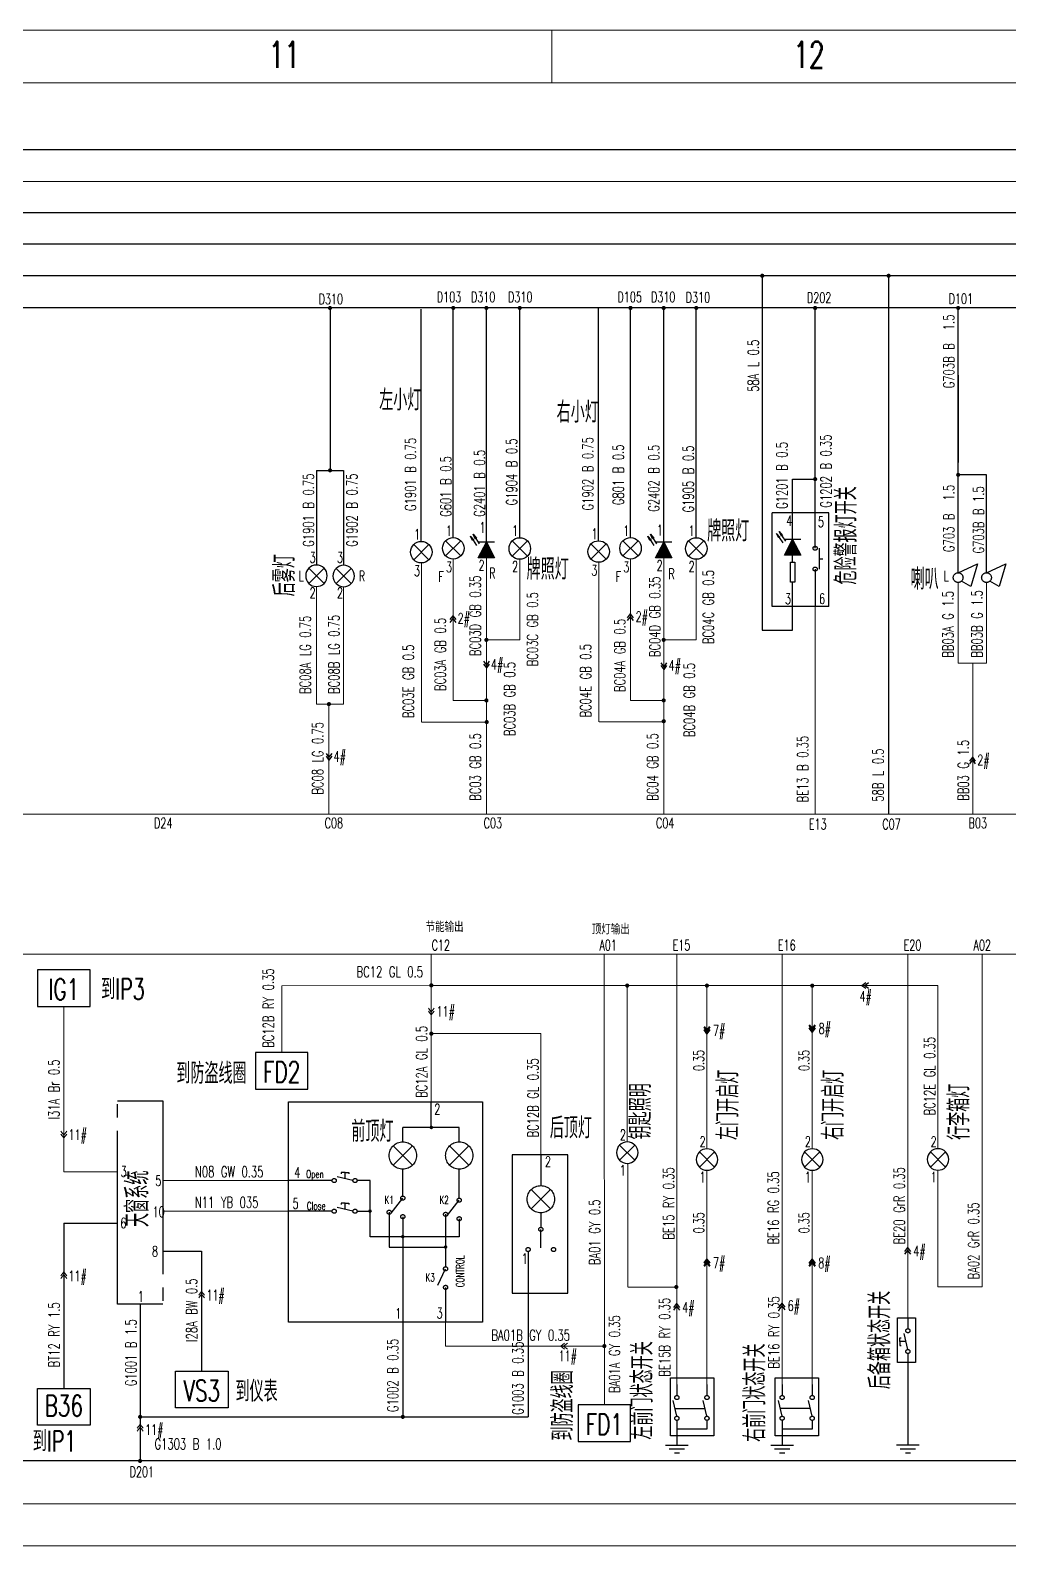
# Model space of a CAD drawing. Extents: x -5608 to -3197, y -2048 to 96.
# Drawn here: x -4602.3 to -4415.9, y -1742.8 to -1453.8 of the extents above; entities that cross this region are included whole.
import ezdxf
from ezdxf.enums import TextEntityAlignment as Align

# ---------------------------------------------------------------- set-up
doc = ezdxf.new("R2010")
doc.units = 0
doc.header["$LTSCALE"] = 25.4
doc.header["$MEASUREMENT"] = 0
for name, pattern in [('CENTER', [16, 13, -1, 1, -1]), ('DASHED', [0.75, 0.5, -0.25]), ('DASHEDX2', [38.1, 25.4, -12.7]), ('HIDDEN', [9.525, 6.35, -3.175]), ('PHANTOM', [17, 12, -1, 1, -1, 1, -1])]:
    doc.linetypes.add(name, pattern=pattern)
for name, color, linetype, lineweight in [('0Filament', 7, 'CONTINUOUS', 20), ('4CONTOUR', 4, 'CONTINUOUS', 50), ('5PHANTOM', 6, 'PHANTOM', 20)]:
    doc.layers.add(name, color=color, linetype=linetype, lineweight=lineweight)
for name, color, linetype in [('1CENTER', 1, 'CENTER'), ('2FRAM', 2, 'CONTINUOUS'), ('3DASHED', 3, 'DASHED'), ('blue', 5, 'CONTINUOUS'), ('br', 35, 'CONTINUOUS'), ('LEGEND', 1, 'CONTINUOUS'), ('other layer', 7, 'CONTINUOUS')]:
    doc.layers.add(name, color=color, linetype=linetype)
doc.styles.add('HZ', font='txt.shx', dxfattribs={"width": 0.618, "height": 2.5, "bigfont": 'hztxt.shx'})

# ---------------------------------------------------------------- blocks, each defined once
blk = doc.blocks.new('light')
at = {"layer": 'LEGEND', "color": 1, "ltscale": 0.1}
for p, q in [((-1.44, 0.6), (1.46, 3.5)), ((1.46, 0.6), (-1.44, 3.5))]:
    blk.add_line(p, q, dxfattribs=at)
blk.add_circle((0.01, 2.05), 2.05, dxfattribs=at)
blk = doc.blocks.new('pointer')
at = {"layer": 'other layer'}
blk.add_lwpolyline([(-5, 7), (-5, 0), (5, 0), (5, 7)], close=True, dxfattribs=at)
at = {"layer": 'other layer', "style": 'HZ', "width": 0.7, "flags": 8}
blk.add_attdef('FR', text='', height=4, dxfattribs=at).set_placement((0, 1.3), align=Align.CENTER)
blk = doc.blocks.new('led')
at = {"layer": 'blue', "ltscale": 0.1}
for points in [[(-2.65, 3.3), (-2.41, 3.46), (-3.05, 4.17)], [(-2.14, 3.63), (-1.9, 3.79), (-2.54, 4.51)]]:
    blk.add_hatch(color=1, dxfattribs=at).paths.add_polyline_path(points)
h = blk.add_hatch(color=1, dxfattribs=at)
h.paths.add_polyline_path([(0, 3.01), (-1.56, 0), (0, 0)])
h.paths.add_polyline_path([(0, 0), (1.56, 0), (0, 3.01)])
at = {"layer": 'blue', "color": 1, "ltscale": 0.1}
for p, q in [((-2.53, 3.38), (-1.86, 2.36)), ((-2.02, 3.71), (-1.35, 2.69)), ((1.56, 3.01), (-1.56, 3.01)), ((0, 3.01), (0, 0))]:
    blk.add_line(p, q, dxfattribs=at)
for points in [[(-3.05, 4.17), (-2.41, 3.46), (-2.65, 3.3)], [(-2.54, 4.51), (-1.9, 3.79), (-2.14, 3.63)], [(0, 3.01), (1.56, 0), (-1.56, 0)]]:
    blk.add_lwpolyline(points, close=True, dxfattribs=at)
blk = doc.blocks.new('gnd')
at = {"layer": 'blue', "color": 2, "ltscale": 0.1}
for p, q in [((0, 0), (0, -3.01)), ((-2.16, -3.01), (2.16, -3.01)), ((-1.46, -3.77), (1.46, -3.77)), ((-0.48, -4.52), (0.48, -4.52))]:
    blk.add_line(p, q, dxfattribs=at)

msp = doc.modelspace()

# ---------------------------------------------------------------- hatches: boundary and pattern name
at = {"layer": '0Filament', "ltscale": 0.1}
for points in [[(-4463.26, -1500.6, 1), (-4462.46, -1500.6, 1)], [(-4439.18, -1500.6, 1), (-4438.39, -1500.6, 1)], [(-4545.63, -1506.74, 1), (-4544.84, -1506.74, 1)], [(-4522.15, -1506.74, 1), (-4521.36, -1506.74, 1)], [(-4515.82, -1506.74, 1), (-4515.03, -1506.74, 1)], [(-4509.47, -1506.74, 1), (-4508.68, -1506.74, 1)], [(-4488.37, -1506.74, 1), (-4487.57, -1506.74, 1)], [(-4482.04, -1506.74, 1), (-4481.24, -1506.74, 1)], [(-4475.84, -1506.74, 1), (-4475.05, -1506.74, 1)], [(-4453.18, -1506.74, 1), (-4452.38, -1506.74, 1)], [(-4425.92, -1506.74, 1), (-4425.13, -1506.74, 1)], [(-4545.63, -1537.72, 1), (-4544.84, -1537.72, 1)], [(-4453.18, -1539.37, 1), (-4452.38, -1539.37, 1)], [(-4425.92, -1538.56, 1), (-4425.13, -1538.56, 1)], [(-4515.83, -1570.03, 1), (-4515.03, -1570.03, 1)], [(-4482.04, -1570.03, 1), (-4481.25, -1570.03, 1)], [(-4545.84, -1582.28, 1), (-4545.04, -1582.28, 1)], [(-4515.83, -1581.58, 1), (-4515.03, -1581.58, 1)], [(-4482.04, -1581.58, 1), (-4481.25, -1581.58, 1)], [(-4515.77, -1585.7, 1), (-4514.97, -1585.7, 1)], [(-4482.03, -1585.54, 1), (-4481.23, -1585.54, 1)], [(-4526.33, -1635.91, 1), (-4525.53, -1635.91, 1)], [(-4489, -1635.95, 1), (-4488.2, -1635.95, 1)], [(-4473.8, -1635.95, 1), (-4473, -1635.95, 1)], [(-4453.74, -1635.97, 1), (-4452.94, -1635.97, 1)], [(-4526.33, -1645.12, 1), (-4525.53, -1645.12, 1)], [(-4479.63, -1693.42, 1), (-4478.84, -1693.42, 1)], [(-4493.35, -1704.7, 1), (-4492.55, -1704.7, 1)], [(-4581.82, -1718.2, 1), (-4581.03, -1718.2, 1)], [(-4531.76, -1718.2, 1), (-4530.97, -1718.2, 1)], [(-4581.82, -1726.6, 1), (-4581.03, -1726.6, 1)]]:
    msp.add_hatch(color=0, dxfattribs=at).paths.add_polyline_path(points)
at = {"layer": '1CENTER'}
for points in [[(-4526.28, -1663, 1), (-4525.58, -1663, 1)], [(-4537.96, -1678.96, 1), (-4537.26, -1678.96, 1)], [(-4531.71, -1683.84, 1), (-4531.02, -1683.84, 1)], [(-4523.55, -1685.81, 1), (-4522.86, -1685.81, 1)]]:
    msp.add_hatch(color=1, dxfattribs=at).paths.add_polyline_path(points)

# ---------------------------------------------------------------- linework, layer by layer
at = {"layer": '0Filament', "color": 7}
msp.add_line((-5603.98, -1453.79), (-3501.98, -1453.79), dxfattribs=at)
at = {"layer": '0Filament'}
for p, q in [((-4502.98, -1463.79), (-4502.98, -1453.79)), ((-4425.53, -1574.5), (-4420.12, -1574.5))]:
    msp.add_line(p, q, dxfattribs=at)
at = {"layer": '0Filament', "color": 2}
msp.add_line((-5593.98, -1463.79), (-3511.98, -1463.79), dxfattribs=at)
at = {"layer": '0Filament', "ltscale": 0.1}
for p, q in [((-4425.52, -1557.24), (-4425.52, -1547.38)), ((-4547.83, -1559.9), (-4547.83, -1582.28)), ((-4542.64, -1559.9), (-4542.64, -1582.28)), ((-4422.75, -1603.25), (-4422.75, -1574.5)), ((-4547.83, -1582.28), (-4542.64, -1582.28)), ((-4545.44, -1582.28), (-4545.44, -1603.25)), ((-4515.43, -1581.58), (-4515.43, -1603.25)), ((-4481.64, -1581.58), (-4481.64, -1603.25)), ((-4525.93, -1658.12, -0.42), (-4525.93, -1629.94)), ((-4492.96, -1629.94, 41.55), (-4492.95, -1715.9, -140.1)), ((-4479.13, -1712.05), (-4479.13, -1629.94)), ((-4459.07, -1712.05), (-4459.07, -1629.94)), ((-4435.11, -1699.31, -0.01), (-4435.1, -1629.92, -0.01)), ((-4420.94, -1693.42, -0.01), (-4420.94, -1629.94)), ((-4554.44, -1635.97, -0.09), (-4525.93, -1635.95, -0.09)), ((-4554.44, -1635.97, -0.09), (-4554.44, -1648.72, -0.09)), ((-4525.93, -1635.95, -0.09), (-4429.38, -1635.95, -0.01)), ((-4473.4, -1635.97), (-4473.4, -1667.08)), ((-4453.34, -1635.97), (-4453.34, -1667.08)), ((-4429.38, -1635.95, -0.01), (-4429.38, -1667.06, -0.01)), ((-4525.93, -1645.12, -0.34), (-4505.07, -1645.12, 120.42)), ((-4505.07, -1645.12, 120.42), (-4505.06, -1668.22, 56.89)), ((-4473.4, -1671.18), (-4473.4, -1712.06)), ((-4453.34, -1671.18), (-4453.34, -1712.05)), ((-4429.37, -1671.17, -0.01), (-4429.38, -1693.42, -0.01)), ((-4488.46, -1693.44), (-4479.13, -1693.44)), ((-4420.94, -1693.42, -0.01), (-4429.38, -1693.42, -0.01)), ((-4523.21, -1700.09, 116.59), (-4523.21, -1704.7, 146.54)), ((-4492.95, -1704.7, -354.14), (-4523.21, -1704.7, -91.17))]:
    msp.add_line(p, q, dxfattribs=at)
at = {"layer": '0Filament', "color": 0, "ltscale": 0.1}
for p, q in [((-4521.76, -1581.58), (-4521.76, -1554.62)), ((-4515.43, -1581.58), (-4515.43, -1554.4)), ((-4487.97, -1581.58), (-4487.97, -1554.62)), ((-4481.64, -1581.58), (-4481.64, -1554.4)), ((-4509.08, -1570.03), (-4509.08, -1554.66)), ((-4475.45, -1570.03), (-4475.45, -1554.66)), ((-4515.43, -1570.03), (-4509.08, -1570.03)), ((-4481.64, -1570.03), (-4475.45, -1570.03)), ((-4521.76, -1581.58), (-4515.43, -1581.58)), ((-4487.97, -1581.58), (-4481.64, -1581.58)), ((-4577.1, -1673.13, -24.88), (-4553.12, -1673.13, -24.88)), ((-4577.1, -1678.98), (-4553.12, -1678.98))]:
    msp.add_line(p, q, dxfattribs=at)
at = {"layer": '0Filament', "linetype": 'Continuous'}
for p, q in [((-4527.82, -1585.74), (-4527.82, -1555.24)), ((-4494.03, -1585.63), (-4494.03, -1555.13)), ((-4515.36, -1585.74), (-4527.73, -1585.74)), ((-4481.56, -1585.63), (-4493.93, -1585.63))]:
    msp.add_line(p, q, dxfattribs=at)
at = {"layer": '0Filament', "color": 7, "ltscale": 0.1}
for p, q in [((-4425.53, -1559.09), (-4425.53, -1574.5)), ((-4420.12, -1559.09), (-4420.12, -1574.5)), ((-4452.78, -1563.67), (-4452.78, -1603.25))]:
    msp.add_line(p, q, dxfattribs=at)
at = {"layer": '0Filament', "color": 7, "linetype": 'Continuous'}
msp.add_lwpolyline([(-4033.46, -1603.25), (-4787.07, -1603.25), (-4787.07, -1629.94), (-4033.46, -1629.94)], close=True, dxfattribs=at)
at = {"layer": '1CENTER', "color": 1, "linetype": 'ByBlock'}
msp.add_line((-3581.45, -1476.6), (-5502.67, -1476.6), dxfattribs=at)
at = {"layer": '1CENTER', "color": 1, "linetype": 'DASHEDX2'}
for p, q in [((-4461, -1563.67), (-4461, -1545.79)), ((-4450.16, -1545.79), (-4461, -1545.79)), ((-4450.16, -1563.67), (-4450.16, -1545.79)), ((-4450.16, -1563.67), (-4461, -1563.67))]:
    msp.add_line(p, q, dxfattribs=at)
at = {"layer": '1CENTER', "color": 1, "ltscale": 0.1}
for p, q in [((-4457.08, -1555.22), (-4457.08, -1545.79)), ((-4452.78, -1552.56), (-4452.78, -1545.79)), ((-4451.93, -1556.53), (-4451.93, -1552.56)), ((-4451.93, -1554.55), (-4451.3, -1554.55)), ((-4457.49, -1555.22), (-4456.67, -1555.22)), ((-4457.49, -1559.01), (-4457.49, -1555.22)), ((-4456.67, -1555.22), (-4456.67, -1559.01)), ((-4452.78, -1556.53), (-4452.78, -1563.67)), ((-4425.53, -1557.24), (-4421.81, -1555.51)), ((-4421.81, -1555.51), (-4423.12, -1559.87)), ((-4420.12, -1557.24), (-4416.41, -1555.51)), ((-4416.41, -1555.51), (-4417.72, -1559.87)), ((-4456.67, -1559.01), (-4457.49, -1559.01)), ((-4457.08, -1563.64), (-4457.08, -1559.01)), ((-4423.12, -1559.87), (-4424.88, -1558.83)), ((-4417.72, -1559.87), (-4419.48, -1558.83)), ((-4505.06, -1668.22, 56.89), (-4505.06, -1674.1, 41.55)), ((-4540.87, -1673.13, -24.88), (-4543.88, -1672.42, -24.88)), ((-4542.37, -1671.58, -24.88), (-4543.11, -1671.58, -24.88)), ((-4543.11, -1671.58, -24.88), (-4543.11, -1671.87, -24.88)), ((-4542.37, -1672.77, -24.88), (-4542.37, -1671.58, -24.88)), ((-4542.37, -1671.58, -24.88), (-4541.64, -1671.58, -24.88)), ((-4541.64, -1671.58, -24.88), (-4541.64, -1671.87, -24.88)), ((-4537.61, -1683.88, 41.55), (-4537.61, -1673.13, -39.36)), ((-4531.36, -1676.07, 125.83), (-4531.36, -1670.96, 203.94)), ((-4520.6, -1676.47, 122.75), (-4520.6, -1670.96, 203.94)), ((-4540.87, -1678.98, -24.88), (-4543.88, -1678.27, -24.88)), ((-4542.37, -1677.43, -24.88), (-4543.11, -1677.43, -24.88)), ((-4543.11, -1677.43, -24.88), (-4543.11, -1677.73, -24.88)), ((-4542.37, -1678.62, -24.88), (-4542.37, -1677.43, -24.88)), ((-4542.37, -1677.43, -24.88), (-4541.64, -1677.43, -24.88)), ((-4541.64, -1677.43, -24.88), (-4541.64, -1677.73, -24.88)), ((-4533.59, -1679.32, 119.67), (-4531.36, -1676.48, 119.67)), ((-4522.83, -1679.71, 119.67), (-4520.61, -1676.87, 119.67)), ((-4595.97, -1681.24), (-4585.74, -1681.24)), ((-4540.08, -1678.98, -24.88), (-4537.61, -1678.98, -24.88)), ((-4505.06, -1685.93, 41.55), (-4505.06, -1682.44, -115.33)), ((-4524.71, -1693.06, 116.59), (-4523.21, -1689.96, 116.59)), ((-4435.11, -1699.31, -0.01), (-4435.11, -1701.37, -0.01)), ((-4436.65, -1703.83, -0.01), (-4436.65, -1703.1, -0.01)), ((-4436.65, -1703.1, -0.01), (-4436.36, -1703.1, -0.01)), ((-4435.46, -1703.83, -0.01), (-4436.65, -1703.83, -0.01)), ((-4436.65, -1703.83, -0.01), (-4436.65, -1704.56, -0.01)), ((-4436.65, -1704.56, -0.01), (-4436.36, -1704.56, -0.01)), ((-4435.11, -1705.33, -0.01), (-4435.81, -1702.32, -0.01)), ((-4435.11, -1706.12, -0.01), (-4435.11, -1707.82, -0.01)), ((-4479.13, -1712.05), (-4479.13, -1714.11)), ((-4473.4, -1712.05), (-4473.4, -1714.11)), ((-4459.07, -1712.04), (-4459.07, -1714.1)), ((-4453.34, -1712.05), (-4453.34, -1714.11)), ((-4479.13, -1718.08), (-4479.84, -1715.07)), ((-4473.4, -1718.08), (-4474.11, -1715.07)), ((-4459.07, -1718.06), (-4459.78, -1715.05)), ((-4453.34, -1718.08), (-4454.05, -1715.07)), ((-4479.49, -1716.57), (-4473.76, -1716.57)), ((-4479.13, -1718.87), (-4479.13, -1720.56)), ((-4473.4, -1718.87), (-4473.4, -1720.56)), ((-4459.43, -1716.56), (-4453.7, -1716.56)), ((-4459.07, -1718.85), (-4459.07, -1720.55)), ((-4453.34, -1718.87), (-4453.34, -1720.56))]:
    msp.add_line(p, q, dxfattribs=at)
at = {"layer": '1CENTER', "color": 1}
for p, q in [((-4525.93, -1663.02, 47.05), (-4525.93, -1658.15)), ((-4531.36, -1665.77, 47.05), (-4531.36, -1663.02, 47.05)), ((-4520.6, -1663.02, 47.05), (-4531.36, -1663.02, 47.05)), ((-4520.6, -1665.77, 47.05), (-4520.6, -1663.02, 47.05)), ((-4544.83, -1673.13, -24.88), (-4553.12, -1673.13, -24.88)), ((-4537.61, -1673.13, -39.36), (-4540.08, -1673.13, -24.88)), ((-4595.97, -1681.24), (-4595.97, -1712.76)), ((-4544.83, -1678.98, -24.88), (-4553.12, -1678.98)), ((-4533.96, -1679.17, 119.67), (-4533.96, -1685.83, 119.67)), ((-4531.37, -1680.02, 119.67), (-4531.37, -1700.11)), ((-4523.2, -1679.57, 119.67), (-4523.2, -1689.56, 119.67)), ((-4520.61, -1680.41, 119.67), (-4520.61, -1683.88, 41.55)), ((-4505.06, -1679.3, -115.33), (-4505.06, -1682.04, -115.33)), ((-4520.61, -1683.88, 41.55), (-4537.61, -1683.88, 41.55)), ((-4533.96, -1685.83, 119.67), (-4523.2, -1685.83, 119.67)), ((-4507.49, -1686.69, 41.55), (-4507.49, -1694.62, 41.55)), ((-4523.21, -1693.5, 116.59), (-4523.21, -1700.09, 116.59))]:
    msp.add_line(p, q, dxfattribs=at)
at = {"layer": '1CENTER', "color": 1, "lineweight": -2}
for p, q in [((-4533.2, -1670.2, 47.05), (-4529.53, -1666.53, 47.05)), ((-4522.44, -1670.2, 47.05), (-4518.76, -1666.53, 47.05)), ((-4506.9, -1674.86, -115.33), (-4503.22, -1678.53, -115.33))]:
    msp.add_line(p, q, dxfattribs=at)
at = {"layer": '1CENTER', "color": 1, "lineweight": -2, "ltscale": 2}
for p, q in [((-4533.2, -1666.53, 47.05), (-4529.53, -1670.2, 47.05)), ((-4522.44, -1666.53, 47.05), (-4518.76, -1670.2, 47.05)), ((-4506.9, -1678.53, -115.33), (-4503.22, -1674.86, -115.33))]:
    msp.add_line(p, q, dxfattribs=at)
at = {"layer": '1CENTER', "color": 1, "ltscale": 0.1}
msp.add_lwpolyline([(-4585.74, -1696.69), (-4585.74, -1657.94), (-4577.1, -1657.94), (-4577.1, -1696.69)], close=True, dxfattribs=at)
at = {"layer": '1CENTER', "color": 1, "linetype": 'DASHEDX2'}
msp.add_lwpolyline([(-4553.12, -1658.15), (-4516.18, -1658.15), (-4516.18, -1700.11), (-4553.12, -1700.11)], close=True, dxfattribs=at)
at = {"layer": '1CENTER', "color": 1, "linetype": 'HIDDEN', "ltscale": 5}
for points, elevation in [([(-4510.54, -1694.62), (-4499.9, -1694.62), (-4499.9, -1668.21), (-4510.54, -1668.21)], 41.55), ([(-4437.09, -1699.32), (-4433.67, -1699.32), (-4433.67, -1707.82), (-4437.09, -1707.82)], -0.01)]:
    msp.add_lwpolyline(points, close=True, dxfattribs=dict(at, elevation=elevation))
at = {"layer": '1CENTER', "color": 1, "linetype": 'Continuous'}
for points in [[(-4480.36, -1710.74), (-4472.06, -1710.74), (-4472.06, -1721.79), (-4480.36, -1721.79)], [(-4460.43, -1710.74), (-4452.14, -1710.74), (-4452.14, -1721.79), (-4460.43, -1721.79)]]:
    msp.add_lwpolyline(points, close=True, dxfattribs=at)
at = {"layer": '1CENTER', "color": 1}
for centre in [(-4452.78, -1552.56), (-4452.78, -1556.53), (-4544.44, -1673.13, -24.88), (-4540.47, -1673.13, -24.88), (-4544.44, -1678.98, -24.88), (-4540.47, -1678.98, -24.88), (-4533.96, -1679.17, 119.67), (-4531.36, -1676.48, 119.67), (-4520.61, -1676.87, 119.67), (-4531.37, -1680.02, 119.67), (-4523.2, -1679.57, 119.67), (-4520.61, -1680.41, 119.67), (-4505.06, -1682.44, -115.33), (-4507.49, -1686.29, 41.55), (-4502.63, -1686.29, 41.55), (-4523.21, -1689.96, 116.59), (-4523.21, -1693.5, 116.59), (-4435.11, -1701.77, -0.01), (-4435.11, -1705.73, -0.01), (-4479.13, -1714.51), (-4473.4, -1714.51), (-4459.07, -1714.5), (-4453.34, -1714.51), (-4479.13, -1718.47), (-4473.4, -1718.47), (-4459.07, -1718.46), (-4453.34, -1718.47)]:
    msp.add_circle(centre, 0.395, dxfattribs=at)
at = {"layer": '1CENTER', "color": 1, "ltscale": 0.1}
for centre in [(-4425.53, -1558.16), (-4420.12, -1558.16)]:
    msp.add_circle(centre, 0.929, dxfattribs=at)
at = {"layer": '1CENTER', "color": 1, "lineweight": -2, "ltscale": 2}
for centre in [(-4531.36, -1668.36, 47.05), (-4520.6, -1668.36, 47.05), (-4505.06, -1676.7, -115.33)]:
    msp.add_circle(centre, 2.6, dxfattribs=at)
at = {"layer": '2FRAM', "color": 2, "ltscale": 0.1}
for p, q in [((-3581.45, -1506.74), (-5502.67, -1506.74)), ((-4545.23, -1506.74), (-4545.23, -1537.72)), ((-4521.76, -1550.51), (-4521.76, -1506.74)), ((-4515.42, -1532.66), (-4515.42, -1506.74)), ((-4515.42, -1551.39), (-4515.42, -1506.74)), ((-4509.07, -1550.56), (-4509.07, -1506.74)), ((-4487.97, -1550.51), (-4487.97, -1506.74)), ((-4481.64, -1532.66), (-4481.64, -1506.74)), ((-4481.64, -1551.39), (-4481.64, -1506.74)), ((-4475.45, -1550.56), (-4475.45, -1506.74)), ((-4452.78, -1545.79), (-4452.78, -1506.74)), ((-4425.53, -1557.24), (-4425.52, -1506.74)), ((-4425.52, -1519.58), (-4425.52, -1536.23)), ((-4547.83, -1537.72), (-4547.83, -1555.76)), ((-4547.83, -1537.72), (-4542.64, -1537.72)), ((-4542.64, -1537.72), (-4542.64, -1555.8)), ((-4457.08, -1545.79), (-4457.08, -1539.37)), ((-4457.08, -1539.37), (-4452.78, -1539.37)), ((-4420.12, -1538.56), (-4425.52, -1538.56)), ((-4420.12, -1557.24), (-4420.12, -1538.56)), ((-4507.49, -1694.62, 41.55), (-4507.49, -1718.2, 41.55)), ((-4581.42, -1696.69), (-4581.42, -1726.6)), ((-4531.37, -1700.11), (-4531.37, -1718.2, 28.13)), ((-4435.11, -1707.87, -0.01), (-4435.11, -1720.53, -0.01)), ((-4581.42, -1718.2), (-4507.49, -1718.2, 41.55)), ((-3581.45, -1726.6), (-5502.67, -1726.6))]:
    msp.add_line(p, q, dxfattribs=at)
at = {"layer": '2FRAM', "linetype": 'Continuous'}
for p, q in [((-4527.84, -1551.17), (-4527.84, -1506.97)), ((-4494.05, -1551.06), (-4494.05, -1506.86))]:
    msp.add_line(p, q, dxfattribs=at)
at = {"layer": '2FRAM', "color": 2}
for p, q in [((-4515.98, -1574.11), (-4515.43, -1574.85)), ((-4515.98, -1574.64), (-4515.43, -1575.37)), ((-4514.88, -1574.11), (-4515.43, -1574.85)), ((-4514.88, -1574.64), (-4515.43, -1575.37)), ((-4482.2, -1574.41), (-4481.64, -1575.15)), ((-4481.09, -1574.41), (-4481.64, -1575.15)), ((-4482.2, -1574.94), (-4481.64, -1575.68)), ((-4481.09, -1574.94), (-4481.64, -1575.68)), ((-4545.99, -1591.68), (-4545.44, -1592.42)), ((-4545.99, -1592.21), (-4545.44, -1592.94)), ((-4544.88, -1591.68), (-4545.44, -1592.42)), ((-4544.88, -1592.21), (-4545.44, -1592.94)), ((-4443.13, -1635.41, 0.21), (-4443.86, -1635.97, 0.21)), ((-4442.6, -1635.41, 0.21), (-4443.34, -1635.97, 0.21)), ((-4443.13, -1636.52, 0.21), (-4443.86, -1635.97, 0.21)), ((-4442.6, -1636.52, 0.21), (-4443.34, -1635.97, 0.21)), ((-4435.66, -1686.65, -0.01), (-4435.11, -1685.91, -0.01)), ((-4435.66, -1687.18, -0.01), (-4435.11, -1686.44, -0.01)), ((-4434.55, -1686.65, -0.01), (-4435.11, -1685.91, -0.01)), ((-4434.55, -1687.18, -0.01), (-4435.11, -1686.44, -0.01)), ((-4479.69, -1697.32), (-4479.13, -1696.58)), ((-4479.69, -1697.85), (-4479.13, -1697.11)), ((-4478.58, -1697.32), (-4479.13, -1696.58)), ((-4478.58, -1697.85), (-4479.13, -1697.11)), ((-4459.63, -1697.26), (-4459.07, -1696.52)), ((-4459.63, -1697.79), (-4459.07, -1697.05)), ((-4458.52, -1697.26), (-4459.07, -1696.52)), ((-4458.52, -1697.79), (-4459.07, -1697.05))]:
    msp.add_line(p, q, dxfattribs=at)
at = {"layer": '2FRAM', "color": 2, "lineweight": -3, "ltscale": 0.1}
for p, q in [((-4577.1, -1686.57), (-4569.71, -1686.57)), ((-4569.71, -1686.57), (-4569.71, -1709.49))]:
    msp.add_line(p, q, dxfattribs=at)
at = {"layer": '2FRAM', "color": 2, "linetype": 'Continuous'}
for p, q in [((-4473.4, -1720.56), (-4479.13, -1720.56)), ((-4453.34, -1720.56), (-4459.07, -1720.56))]:
    msp.add_line(p, q, dxfattribs=at)
at = {"layer": '3DASHED', "color": 3, "linetype": 'ByBlock'}
msp.add_line((-3581.45, -1494.6), (-5502.67, -1494.6), dxfattribs=at)
at = {"layer": '3DASHED', "color": 88, "linetype": 'ByBlock', "lineweight": 9}
msp.add_line((-5502.61, -1734.76), (-3581.45, -1734.76), dxfattribs=at)
at = {"layer": '4CONTOUR', "color": 4, "lineweight": 5, "ltscale": 0.5}
for p, q in [((-4488.6, -1635.95, -0.06), (-4488.6, -1665.76, -0.06)), ((-4488.5, -1669.86, -0.06), (-4488.5, -1693.42, -0.17))]:
    msp.add_line(p, q, dxfattribs=at)
at = {"layer": '4CONTOUR', "color": 4}
for p, q in [((-4473.96, -1643.82), (-4473.4, -1644.55)), ((-4472.85, -1643.82), (-4473.4, -1644.55)), ((-4453.9, -1643.49), (-4453.34, -1644.23)), ((-4453.9, -1644.02), (-4453.34, -1644.76)), ((-4452.79, -1643.49), (-4453.34, -1644.23)), ((-4452.79, -1644.02), (-4453.34, -1644.76)), ((-4473.96, -1644.34), (-4473.4, -1645.08)), ((-4472.85, -1644.34), (-4473.4, -1645.08)), ((-4473.96, -1688.91), (-4473.4, -1688.17)), ((-4473.96, -1689.44), (-4473.4, -1688.7)), ((-4472.85, -1688.91), (-4473.4, -1688.17)), ((-4472.85, -1689.44), (-4473.4, -1688.7)), ((-4453.9, -1688.92), (-4453.34, -1688.18)), ((-4453.9, -1689.44), (-4453.34, -1688.7)), ((-4452.79, -1688.92), (-4453.34, -1688.18)), ((-4452.79, -1689.44), (-4453.34, -1688.7))]:
    msp.add_line(p, q, dxfattribs=at)
at = {"layer": '4CONTOUR', "color": 140, "lineweight": 9}
msp.add_line((-5502.61, -1742.76), (-3581.45, -1742.76), dxfattribs=at)
at = {"layer": '5PHANTOM', "color": 6, "linetype": 'ByBlock'}
msp.add_line((-3581.45, -1482.6), (-5502.67, -1482.6), dxfattribs=at)
at = {"layer": '5PHANTOM', "color": 6}
for p, q in [((-4595.97, -1671.46), (-4595.97, -1639.94)), ((-4526.48, -1640.28, -0.17), (-4525.93, -1641.02, -0.17)), ((-4526.48, -1640.81, -0.17), (-4525.93, -1641.55, -0.17)), ((-4525.37, -1640.28, -0.17), (-4525.93, -1641.02, -0.17)), ((-4525.37, -1640.81, -0.17), (-4525.93, -1641.55, -0.17)), ((-4596.52, -1663.73), (-4595.97, -1664.47)), ((-4596.52, -1664.26), (-4595.97, -1664.99)), ((-4595.41, -1663.73), (-4595.97, -1664.47)), ((-4595.41, -1664.26), (-4595.97, -1664.99)), ((-4595.97, -1671.46), (-4585.74, -1671.46)), ((-4596.52, -1691.27), (-4595.97, -1690.53)), ((-4596.52, -1691.8), (-4595.97, -1691.06)), ((-4595.41, -1691.27), (-4595.97, -1690.53)), ((-4595.41, -1691.8), (-4595.97, -1691.06)), ((-4570.26, -1694.99), (-4569.71, -1694.26)), ((-4570.26, -1695.52), (-4569.71, -1694.78)), ((-4569.15, -1694.99), (-4569.71, -1694.26)), ((-4569.15, -1695.52), (-4569.71, -1694.78)), ((-4500.52, -1704.15, -296.18), (-4501.26, -1704.7, -296.18)), ((-4500.52, -1705.26, -296.18), (-4501.26, -1704.7, -296.18)), ((-4499.99, -1704.15, -296.18), (-4500.73, -1704.7, -296.18)), ((-4499.99, -1705.26, -296.18), (-4500.73, -1704.7, -296.18)), ((-4581.98, -1720.36), (-4581.42, -1719.62)), ((-4581.98, -1720.89), (-4581.42, -1720.15)), ((-4580.87, -1720.36), (-4581.42, -1719.62)), ((-4580.87, -1720.89), (-4581.42, -1720.15))]:
    msp.add_line(p, q, dxfattribs=at)
at = {"layer": 'blue', "color": 5}
for p, q in [((-3581.45, -1500.6), (-5502.67, -1500.6)), ((-4522.31, -1566.17), (-4521.76, -1565.43)), ((-4522.31, -1566.7), (-4521.76, -1565.96)), ((-4521.2, -1566.17), (-4521.76, -1565.43)), ((-4521.2, -1566.7), (-4521.76, -1565.96)), ((-4488.52, -1565.83), (-4487.97, -1565.09)), ((-4488.52, -1566.36), (-4487.97, -1565.62)), ((-4487.41, -1565.83), (-4487.97, -1565.09)), ((-4487.41, -1566.36), (-4487.97, -1565.62)), ((-4423.31, -1593.14), (-4422.75, -1592.4)), ((-4423.31, -1593.67), (-4422.75, -1592.93)), ((-4422.2, -1593.14), (-4422.75, -1592.4)), ((-4422.2, -1593.67), (-4422.75, -1592.93))]:
    msp.add_line(p, q, dxfattribs=at)
at = {"layer": 'blue', "color": 5, "ltscale": 0.1}
for p, q in [((-4462.86, -1500.6), (-4462.86, -1568.18)), ((-4438.78, -1500.6), (-4438.78, -1603.25)), ((-4457.08, -1568.18), (-4457.08, -1563.67)), ((-4462.86, -1568.18), (-4457.08, -1568.18))]:
    msp.add_line(p, q, dxfattribs=at)
at = {"layer": 'br', "color": 30}
msp.add_line((-3581.45, -1488.6), (-5502.67, -1488.6), dxfattribs=at)

# ---------------------------------------------------------------- block references
at = {"layer": '1CENTER', "color": 1}
for name, p in [('light', (-4527.85, -1555.35)), ('light', (-4521.76, -1554.62)), ('light', (-4494.06, -1555.24)), ('light', (-4487.97, -1554.62)), ('led', (-4457.08, -1553.89))]:
    msp.add_blockref(name, p, dxfattribs=at)
at = {"layer": '1CENTER', "color": 1, "ltscale": 0.1}
for name, p in [('led', (-4515.43, -1554.4)), ('light', (-4509.08, -1554.66)), ('led', (-4481.64, -1554.4)), ('light', (-4475.45, -1554.66))]:
    msp.add_blockref(name, p, dxfattribs=at)
at = {"layer": '1CENTER', "color": 1, "ltscale": 0.1, "xscale": -1, "rotation": 180}
for p in [(-4547.83, -1555.76), (-4488.6, -1665.76, -0.06), (-4473.4, -1667.08), (-4453.34, -1667.08), (-4429.38, -1667.06, -0.01)]:
    msp.add_blockref('light', p, dxfattribs=at)
at = {"layer": '1CENTER', "color": 1, "xscale": -1, "rotation": 180}
msp.add_blockref('light', (-4542.64, -1555.8), dxfattribs=at)
at = {"layer": '2FRAM', "ltscale": 0.1}
for p in [(-4479.13, -1720.55), (-4459.07, -1720.55), (-4435.11, -1720.53, -0.01)]:
    msp.add_blockref('gnd', p, dxfattribs=at)
at = {"layer": '5PHANTOM'}
ref = msp.add_blockref('pointer', (-4595.97, -1639.94), dxfattribs=at)
ref.add_attrib('FR', 'IG1', dxfattribs={"layer": 'other layer', "color": 6, "height": 4, "style": 'HZ', "width": 0.7}).set_placement((-4595.97, -1638.64), align=Align.CENTER)
ref = msp.add_blockref('pointer', (-4569.66, -1716.49), dxfattribs=dict(at, xscale=-1))
ref.add_attrib('FR', 'VS3', dxfattribs={"layer": 'other layer', "color": 6, "height": 4, "style": 'HZ', "width": 0.7}).set_placement((-4569.66, -1715.19), align=Align.CENTER)
ref = msp.add_blockref('pointer', (-4595.97, -1712.76), dxfattribs=dict(at, xscale=-1, rotation=180))
ref.add_attrib('FR', 'B36', dxfattribs={"layer": 'other layer', "color": 6, "height": 4, "style": 'HZ', "width": 0.7}).set_placement((-4595.97, -1718.06), align=Align.CENTER)
ref = msp.add_blockref('pointer', (-4492.95, -1722.9, -140.1), dxfattribs=at)
ref.add_attrib('FR', 'FD1', dxfattribs={"layer": 'other layer', "color": 6, "height": 4, "style": 'HZ', "width": 0.7}).set_placement((-4492.95, -1721.6, -140.1), align=Align.CENTER)
at = {"layer": 'other layer'}
ref = msp.add_blockref('pointer', (-4554.44, -1655.72, -0.09), dxfattribs=at)
ref.add_attrib('FR', 'FD2', dxfattribs={"color": 6, "height": 4, "style": 'HZ', "width": 0.7}).set_placement((-4554.44, -1654.42, -0.09), align=Align.CENTER)

# ---------------------------------------------------------------- texts
at = {"layer": '0Filament', "style": 'HZ'}
for s, height, width, p in [('11', 5, 0.7, (-4556.98, -1460.95)), ('12', 5, 0.7, (-4456.98, -1460.95)), ('左小灯', 4, 0.67, (-4535.87, -1526.29)), ('右小灯', 4, 0.67, (-4502.05, -1528.6)), ('牌照灯', 4, 0.67, (-4473.37, -1551.26)), ('牌照灯', 4, 0.67, (-4507.78, -1558.54)), ('喇叭', 4, 0.67, (-4434.59, -1560.43)), ('到IP3', 4, 0.67, (-4588.86, -1638.63)), ('到防盗线圈', 4, 0.67, (-4574.53, -1654.68, -0.02)), ('前顶灯', 4, 0.67, (-4541.18, -1665.75, 156.88)), ('后顶灯', 4, 0.67, (-4503.35, -1665.09, 156.88)), ('到仪表', 4, 0.67, (-4563.25, -1715.31)), ('到IP1', 4, 0.67, (-4601.89, -1724.83))]:
    msp.add_text(s, height=height, dxfattribs=dict(at, width=width)).set_placement(p)
at = {"layer": '0Filament', "style": 'HZ', "width": 0.67}
for s, p in [('后雾灯', (-4551.93, -1561.73)), ('左门开启灯', (-4467.39, -1665.4)), ('右门开启灯', (-4447.33, -1665.4)), ('钥匙照明', (-4484.06, -1665.29, -0.17)), ('行李箱灯', (-4423.37, -1665.38, -0.01)), ('后备箱状态开关', (-4438.46, -1712.91, -0.01)), ('左前门状态开关', (-4483.73, -1722.53)), ('右前门状态开关', (-4462.28, -1722.96)), ('到防盗线圈', (-4498.91, -1722.72))]:
    msp.add_text(s, height=4, rotation=90, dxfattribs=at).set_placement(p)
at = {"layer": '0Filament', "color": 0, "ltscale": 0.1, "style": 'HZ', "width": 0.67}
for s, p in [('D24', (-4578.76, -1605.94)), ('C08', (-4546.24, -1605.94)), ('C03', (-4515.97, -1605.94)), ('C04', (-4483.1, -1605.94)), ('E13', (-4453.98, -1606.17)), ('C07', (-4439.98, -1606.17)), ('B03', (-4423.55, -1605.94)), ('节能输出', (-4527.02, -1625.75)), ('顶灯输出', (-4495.35, -1626.19)), ('C12', (-4525.88, -1629.26)), ('A01', (-4493.9, -1629.26)), ('E15', (-4479.95, -1629.26)), ('E16', (-4459.89, -1629.26)), ('E20', (-4435.92, -1629.24, -0.01)), ('A02', (-4422.61, -1629.24, -0.01))]:
    msp.add_text(s, height=2, dxfattribs=at).set_placement(p)
at = {"layer": '0Filament', "color": 7, "ltscale": 0.1, "style": 'HZ', "width": 0.67}
for p in [(-4473.95, -1653.45, -145.78), (-4453.89, -1653.45, -145.78), (-4473.94, -1684.39, -145.78), (-4453.89, -1684.39, -145.78)]:
    msp.add_text(' 0.35', height=2, rotation=90, dxfattribs=at).set_placement(p)
at = {"layer": '0Filament', "insert": (-4581.95, -1676.61), "char_height": 4.361, "width": 20.0834, "attachment_point": 5, "rotation": 90, "style": 'HZ'}
msp.add_mtext('天窗系统', dxfattribs=at)
at = {"layer": '1CENTER', "color": 1, "style": 'HZ', "width": 0.67}
for s, height, p in [('危险警报灯开关', 4, (-4444.89, -1559.5)), ('CONTROL', 1.5, (-4519.68, -1693.48))]:
    msp.add_text(s, height=height, rotation=90, dxfattribs=at).set_placement(p)
for s, height, p in [('1', 2, (-4523.13, -1550.19)), ('1', 2, (-4516.75, -1549.6)), ('1', 2, (-4510.53, -1550.19)), ('1', 2, (-4495.43, -1550.81)), ('1', 2, (-4489.34, -1550.19)), ('1', 2, (-4482.94, -1550.11)), ('1', 2, (-4476.9, -1550.19)), ('4', 2, (-4458.26, -1548.31)), ('5', 2, (-4452.26, -1548.53)), ('1', 2, (-4529.22, -1550.92)), ('3', 2, (-4549.13, -1555.31)), ('3', 2, (-4543.9, -1555.31)), ('3', 2, (-4529.22, -1557.87)), ('3', 2, (-4523.13, -1557.13)), ('2', 2, (-4516.93, -1556.83)), ('2', 2, (-4510.53, -1557.03)), ('3', 2, (-4495.43, -1557.76)), ('3', 2, (-4489.34, -1557.13)), ('2', 2, (-4482.99, -1556.85)), ('2', 2, (-4476.9, -1557.03)), ('2', 2, (-4549.13, -1562.06)), ('2', 2, (-4543.9, -1562.06)), ('3', 2, (-4458.54, -1563.21)), ('6', 2, (-4452.02, -1563.16)), ('2', 2, (-4525.36, -1660.51, 41.55)), ('2', 2, (-4490, -1665.41, -0.06)), ('2', 2, (-4474.81, -1666.73)), ('2', 2, (-4454.75, -1666.73)), ('2', 2, (-4430.78, -1666.71, -0.01)), ('2', 2, (-4504.27, -1670.53, -193.77)), ('1', 2, (-4490, -1672.17, -0.06)), ('3', 2, (-4585.13, -1672.41)), ('5', 2, (-4578.52, -1674.14)), ('4', 2, (-4552.04, -1672.59, -235.33)), ('Open', 1.5, (-4549.78, -1672.63, -24.88)), ('1', 2, (-4474.81, -1673.49)), ('1', 2, (-4454.75, -1673.49)), ('1', 2, (-4430.78, -1673.47, -0.01)), ('10', 2, (-4579.04, -1680.1)), ('5', 2, (-4552.38, -1678.52, -235.33)), ('Close', 1.5, (-4549.65, -1678.72, -24.88)), ('K1', 1.5, (-4534.85, -1677.56, 78.11)), ('K2', 1.5, (-4524.37, -1677.56, 78.11)), ('6', 2, (-4585.19, -1682.22)), ('8', 2, (-4579.16, -1687.63)), ('1', 2, (-4508.68, -1689.04, -193.77)), ('K3', 1.5, (-4527.02, -1692.38, 78.11)), ('1', 2, (-4581.87, -1696.24)), ('1', 2, (-4532.79, -1699.46, -193.77)), ('3', 2, (-4524.92, -1699.43, 41.55))]:
    msp.add_text(s, height=height, dxfattribs=at).set_placement(p)
at = {"layer": '1CENTER', "color": 1, "linetype": 'HIDDEN', "ltscale": 0.1, "style": 'HZ', "width": 0.67}
for s, p in [('L', (-4551.23, -1558.86)), ('R', (-4539.75, -1558.85)), ('F', (-4524.59, -1558.98)), ('R', (-4514.9, -1558.32)), ('F', (-4490.81, -1558.98)), ('R', (-4480.75, -1558.44)), ('L', (-4428.31, -1558.85))]:
    msp.add_text(s, height=2, dxfattribs=at).set_placement(p)
at = {"layer": '2FRAM', "color": 2, "ltscale": 0.1, "style": 'HZ', "width": 0.67}
for s, p in [('D310', (-4547.4, -1506.03)), ('D103', (-4524.88, -1505.65)), ('D310', (-4518.38, -1505.65)), ('D310', (-4511.3, -1505.65)), ('D105', (-4490.45, -1505.65)), ('D310', (-4484.06, -1505.65)), ('D310', (-4477.44, -1505.7)), ('D202', (-4454.36, -1505.77)), ('D101', (-4427.34, -1505.98)), ('4#', (-4514.55, -1575.68)), ('4#', (-4480.69, -1575.89)), ('4#', (-4544.53, -1593.26)), ('4#', (-4444.33, -1639.01, 0.28)), ('4#', (-4434.06, -1687.57, -0.01)), ('4#', (-4478.12, -1698.31)), ('6#', (-4458, -1698)), ('D201 ', (-4583.43, -1729.67))]:
    msp.add_text(s, height=2, dxfattribs=at).set_placement(p)
at = {"layer": '3DASHED', "color": 3, "lineweight": 5, "ltscale": 0.1, "style": 'HZ', "width": 0.67}
for s, p in [('G703B B  1.5', (-4426.26, -1522.05)), ('58A L 0.5', (-4463.51, -1522.74)), ('G1202 B 0.35', (-4449.68, -1544.82)), ('G2401 B 0.5', (-4515.71, -1546.57)), ('G1904 B 0.5', (-4509.57, -1544.39)), ('G801 B 0.5', (-4489.24, -1544.35)), ('G2402 B 0.5', (-4482.48, -1545.61)), ('G1905 B 0.5', (-4475.91, -1545.73)), ('G1201 B 0.5', (-4458.08, -1545.06)), ('G601 B 0.5', (-4522.12, -1546.57)), ('G1901 B 0.75', (-4548.29, -1552.27)), ('G1902 B 0.75', (-4540.01, -1552.27)), ('G703 B  1.5', (-4426.26, -1553.28)), ('G703B B 1.5', (-4420.61, -1553.57)), ('BC04C GB 0.5', (-4472.1, -1570.85)), ('BC03D GB 0.35', (-4516.52, -1573.12)), ('BC04D GB 0.35', (-4482.3, -1573.31)), ('BC03C GB 0.5', (-4505.61, -1575.07)), ('BB03A G 1.5', (-4426.43, -1573.42)), ('BB03B G 1.5', (-4420.89, -1573.42)), ('BC08A LG 0.75', (-4548.92, -1580.34)), ('BC08B LG 0.75', (-4543.44, -1580.34)), ('BC03A GB 0.5', (-4523.19, -1579.79)), ('BC04A GB 0.5', (-4488.97, -1579.98)), ('BC03E GB 0.5', (-4529.27, -1584.95)), ('BC04E GB 0.5', (-4495.48, -1584.84)), ('BC03B GB 0.5', (-4509.95, -1588.38)), ('BC04B GB 0.5', (-4475.73, -1588.58)), ('BC08 LG 0.75', (-4546.53, -1599.54)), ('BC03 GB 0.5', (-4516.5, -1600.72)), ('BC04 GB 0.5', (-4482.72, -1600.72)), ('BE13 B 0.35', (-4454.1, -1601.04)), ('BB03 G 1.5', (-4423.49, -1600.72)), ('58B L 0.5', (-4439.75, -1600.89)), ('BC12B RY 0.35', (-4555.94, -1647.83, 43.21)), ('BC12A GL 0.5', (-4526.75, -1657.37, 41.55)), ('BC12E GL 0.35', (-4429.92, -1660.71, -145.78)), ('I31A Br 0.5', (-4596.8, -1661.49)), ('BC12B GL 0.35', (-4505.5, -1664.92, 41.55)), ('BE15 RY 0.35', (-4479.67, -1684.39, -145.78)), ('BE16 RG 0.35', (-4459.69, -1685.34, -145.74)), ('BE20 GrR 0.35', (-4435.72, -1685.32, -145.75)), ('BA01 GY 0.5', (-4493.76, -1689.26)), ('BA02 GrR 0.35', (-4421.55, -1691.98, -145.78)), ('I28A BW 0.5', (-4570.55, -1703.91)), ('BE15B RY 0.35', (-4480.44, -1710.53, -145.78)), ('BE16 RY 0.35', (-4459.61, -1708.99, -145.78)), ('BT12 RY 1.5', (-4596.78, -1708.76)), ('BA01A GY 0.35', (-4489.98, -1713.63)), ('G1001 B 1.5', (-4582.14, -1712.35)), ('G1002 B 0.35', (-4532.23, -1717.27, 41.55)), ('G1003 B 0.35', (-4508.39, -1717.81, -104.22))]:
    msp.add_text(s, height=2.08, rotation=90, dxfattribs=at).set_placement(p)
at = {"layer": '3DASHED', "color": 3, "lineweight": 0, "ltscale": 0.1, "style": 'HZ', "width": 0.67}
for s, p in [('G1901 B 0.75', (-4528.85, -1545.45)), ('G1902 B 0.75', (-4495.06, -1545.34))]:
    msp.add_text(s, height=2.08, rotation=90, dxfattribs=at).set_placement(p)
at = {"layer": '3DASHED', "color": 3, "lineweight": 5, "ltscale": 0.1, "style": 'HZ', "width": 0.67}
for s, p in [('BC12 GL 0.5', (-4540.16, -1634.37, 41.55)), ('N08 GW 0.35', (-4570.98, -1672.5, -24.88)), ('N11 YB 035', (-4570.98, -1678.34, -24.88)), ('BA01B GY 0.35', (-4514.48, -1703.65)), ('G1303 B 1.0', (-4578.67, -1724.4))]:
    msp.add_text(s, height=2.08, dxfattribs=at).set_placement(p)
at = {"layer": '4CONTOUR', "color": 4, "ltscale": 0.1, "style": 'HZ', "width": 0.67}
for s, p in [('7#', (-4472.26, -1645.51)), ('8#', (-4452.13, -1645.14)), ('7#', (-4472.26, -1689.83)), ('8#', (-4452.2, -1689.84))]:
    msp.add_text(s, height=2, dxfattribs=at).set_placement(p)
at = {"layer": '5PHANTOM', "color": 6, "ltscale": 0.1, "style": 'HZ', "width": 0.67}
for p in [(-4524.92, -1641.85), (-4595.06, -1665.38), (-4595.08, -1692.32), (-4568.8, -1696), (-4501.67, -1707.55, -207.75), (-4580.48, -1721.62)]:
    msp.add_text('11#', height=2, dxfattribs=at).set_placement(p)
at = {"layer": 'blue', "color": 5, "ltscale": 0.1, "style": 'HZ', "width": 0.67}
for p in [(-4520.91, -1566.92), (-4486.99, -1566.61), (-4421.87, -1593.95)]:
    msp.add_text('2#', height=2, dxfattribs=at).set_placement(p)

doc.saveas('drawing.dxf')
